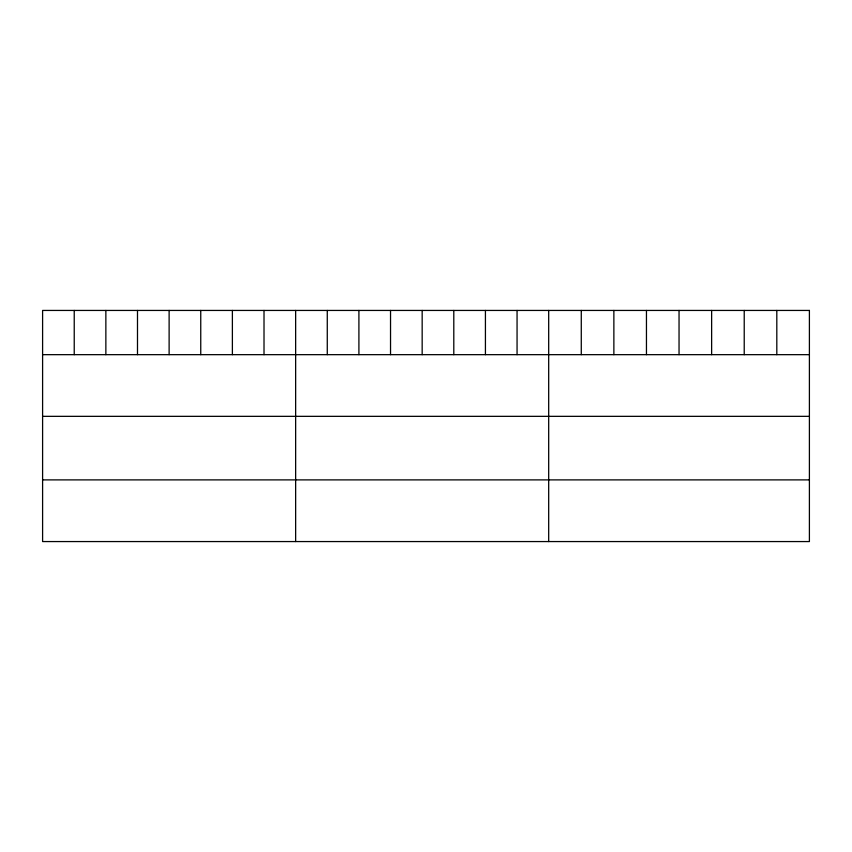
<?xml version="1.0" encoding="UTF-8"?>
<svg xmlns="http://www.w3.org/2000/svg" width="852" height="852" viewBox="0 0 852 852"><rect width="100%" height="100%" fill="white"/><g stroke="black" fill="none" stroke-linecap="round" stroke-linejoin="round"><path stroke-width="1.28" d="M42.6 354.666L809.4 354.666M42.6 416.34L809.4 416.34M42.6 479.889L809.4 479.889M776.811 310.437L776.811 354.666M744.222 310.437L744.222 354.666M711.633 310.437L711.633 354.666M679.044 310.437L679.044 354.666M646.455 310.437L646.455 354.666M613.866 310.437L613.866 354.666M581.277 310.437L581.277 354.666M548.688 310.437L548.688 541.563M517.058 310.437L517.058 354.666M485.427 310.437L485.427 354.666M453.796 310.437L453.796 354.666M422.166 310.437L422.166 354.666M390.535 310.437L390.535 354.666M358.905 310.437L358.905 354.666M327.274 310.437L327.274 354.666M295.644 310.437L295.644 541.563M264.013 310.437L264.013 354.666M232.383 310.437L232.383 354.666M200.752 310.437L200.752 354.666M169.122 310.437L169.122 354.666M137.491 310.437L137.491 354.666M105.861 310.437L105.861 354.666M74.231 310.437L74.231 354.666M809.4 310.437L42.6 310.437L42.6 541.563L809.4 541.563L809.4 310.437"/></g></svg>
